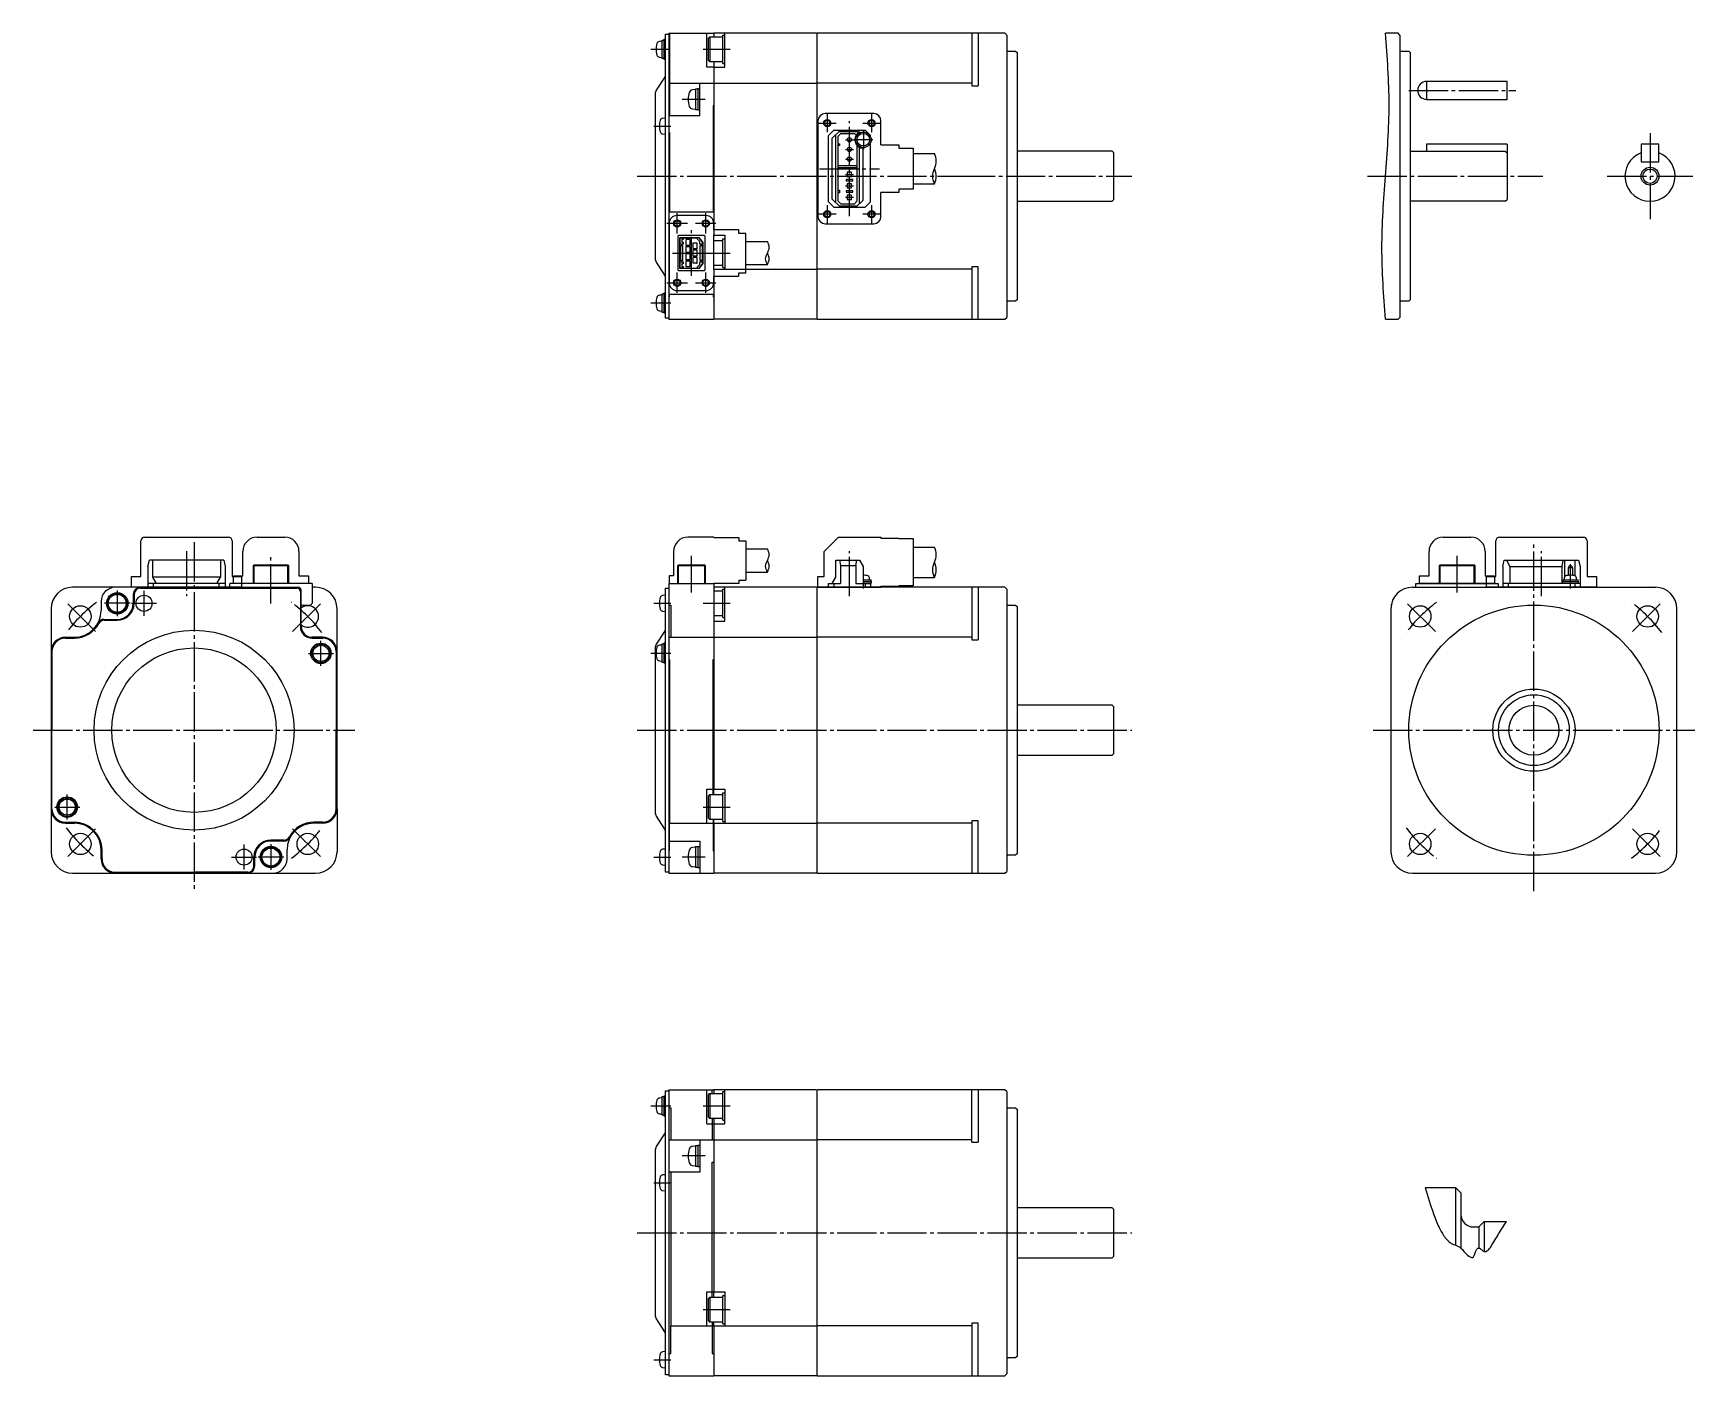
# Model space of a CAD drawing. Header units: millimetres. Extents: x -243 to 222, y -201 to 175.
import ezdxf

# ---------------------------------------------------------------- set-up
doc = ezdxf.new("R2010")
doc.units = ezdxf.units.MM
doc.linetypes.add('DASH_CENTER', pattern=[14, 11, -1, 1, -1])

msp = doc.modelspace()

# ---------------------------------------------------------------- linework, layer by layer
at = {"color": 7, "linetype": 'Continuous'}
for p, q in [((-66.9, 172.75), (-67.68, 172.68)), ((-66.9, 173.1), (-66.3, 173.1)), ((-66.9, 167.9), (-66.9, 173.1)), ((-66.3, 173.35), (-66, 173.35)), ((-66.3, 167.65), (-66.3, 173.35)), ((-66, 135), (-66, 174.75)), ((-66, 174.75), (-65, 174.75)), ((-65, 175), (-52.4, 175)), ((-65, 175), (-65, 95)), ((-64.8, 175), (-64.8, 161)), ((-54.4, 165.5), (-54.4, 175)), ((-53.55, 174), (-53.9, 173.65)), ((-53.9, 167.35), (-53.9, 173.65)), ((-53.55, 174), (-53.55, 167)), ((-53.55, 174), (-49.9, 174)), ((-23.7, 175), (-52.4, 175)), ((-52.4, 175), (-52.4, 174)), ((-49.9, 174.5), (-49.4, 174.5)), ((-49.9, 166.5), (-49.9, 174.5)), ((-49.4, 165.5), (-49.4, 175)), ((-23.7, 175), (-23.6, 174.9)), ((-23.6, 174.9), (-23.5, 175)), ((-23.6, 174.9), (-23.6, 95.1)), ((29, 175), (-23.5, 175)), ((19.7, 175), (19.7, 160.32)), ((21.5, 175), (21.5, 160.32)), ((29.5, 174.5), (29, 175)), ((29.5, 174.5), (29.5, 95.5)), ((138.98, 175), (135.48, 175)), ((139.48, 174.5), (138.98, 175)), ((139.48, 174.5), (139.48, 95.5)), ((-67.68, 168.32), (-66.9, 168.25)), ((-66.3, 167.9), (-66.9, 167.9)), ((-66, 167.65), (-66.3, 167.65)), ((-53.9, 167.35), (-53.55, 167)), ((29.8, 170), (32, 170)), ((32, 170), (32.5, 169.5)), ((32.5, 135), (32.5, 169.5)), ((139.78, 170), (141.98, 170)), ((141.98, 170), (142.48, 169.5)), ((142.48, 135), (142.48, 169.5)), ((-52.4, 165.5), (-54.4, 165.5)), ((-49.9, 167), (-53.55, 167)), ((-52.4, 167), (-52.4, 118.5)), ((-52.4, 165.5), (-49.4, 165.5)), ((-49.9, 166.5), (-49.4, 166.5)), ((-68.53, 159.09), (-66.17, 162.65)), ((-64.8, 161), (-52.4, 161)), ((-64.8, 161), (-64.8, 152)), ((-57.6, 159.25), (-58.45, 159.18)), ((-57.6, 159.45), (-56.9, 159.45)), ((-57.6, 159.45), (-57.6, 153.55)), ((-56.9, 159.5), (-56.9, 153.5)), ((-56.9, 159.5), (-56.4, 159.5)), ((-56.4, 152), (-56.4, 161)), ((-52.4, 161), (-23.6, 161)), ((19.7, 161), (-23.6, 161)), ((19.7, 160.32), (21.5, 160.32)), ((169.48, 161.5), (146.98, 161.5)), ((146.98, 161.5), (146.98, 156.5)), ((169.48, 156.5), (169.48, 161.5)), ((-68.9, 157.88), (-68.9, 135)), ((-58.45, 153.82), (-57.6, 153.75)), ((-56.9, 153.55), (-57.6, 153.55)), ((-56.4, 153.5), (-56.9, 153.5)), ((-52.6, 154.75), (-52.6, 135)), ((-52.6, 154.75), (-52.4, 154.75)), ((146.98, 156.5), (169.48, 156.5)), ((-66, 151.25), (-66.78, 151.18)), ((-65, 152), (-56.4, 152)), ((-66.78, 146.82), (-66, 146.75)), ((-65, 147.25), (-64.8, 147.25)), ((-64.8, 147.25), (-64.8, 125)), ((-18.9, 147.9), (-20.4, 146.4)), ((-20.4, 127.8), (-20.4, 146.4)), ((-19.3, 145.6), (-17, 147.9)), ((-19.3, 128.6), (-19.3, 145.6)), ((-18.9, 147.9), (-10.1, 147.9)), ((-18.3, 127.6), (-18.3, 146.6)), ((-16.95, 146.9), (-17.75, 146.1)), ((-17.75, 146.1), (-17.75, 128.1)), ((-17.4, 147.5), (-12.3, 147.5)), ((-16.95, 146.9), (-13.1, 146.9)), ((-13.1, 146.9), (-12.65, 146.45)), ((-11.97, 147.17), (-12.7, 147.9)), ((-11.8, 147.28), (-11.8, 147.9)), ((-8.6, 146.4), (-10.1, 147.9)), ((-8.6, 146.12), (-8.6, 146.4)), ((-8.6, 127.8), (-8.6, 144.28)), ((-17.75, 144.1), (-17.25, 144.1)), ((-17.25, 143.6), (-17.75, 143.6)), ((-17.25, 144.1), (-17.25, 143.6)), ((-12.3, 128.1), (-12.3, 143.51)), ((-11.7, 127.3), (-11.7, 143.07)), ((-10.7, 128.3), (-10.7, 142.8)), ((59, 142), (32.5, 142)), ((59.5, 141.5), (59, 142)), ((59.5, 128.5), (59.5, 141.5)), ((142.48, 142), (168.98, 142)), ((169.48, 144), (146.98, 144)), ((146.98, 144), (146.98, 142)), ((168.98, 142), (169.48, 141.5)), ((169.48, 144), (169.48, 128.5)), ((211.98, 144), (206.98, 144)), ((206.98, 144), (206.98, 139)), ((211.98, 139), (211.98, 144)), ((-68.9, 135), (-68.9, 112.12)), ((-66, 95.25), (-66, 135)), ((-52.6, 135), (-52.6, 125)), ((-17.75, 138), (-12.3, 138)), ((-12.3, 137.3), (-17.75, 137.3)), ((-13.9, 136.1), (-15.1, 136.1)), ((-15.1, 136.1), (-15.1, 134.9)), ((-15.1, 134.9), (-13.9, 134.9)), ((-13.9, 134.9), (-13.9, 136.1)), ((32.5, 100.5), (32.5, 135)), ((142.48, 100.5), (142.48, 135)), ((206.98, 139), (211.98, 139)), ((-17.75, 131.05), (-17.25, 131.05)), ((-17.25, 130.35), (-17.75, 130.35)), ((-17.25, 131.05), (-17.25, 130.35)), ((-13.6, 134.1), (-15.4, 134.1)), ((-15.4, 134.1), (-15.4, 133.7)), ((-15.4, 133.7), (-13.6, 133.7)), ((-15.4, 130.9), (-15.4, 130.5)), ((-13.6, 130.9), (-15.4, 130.9)), ((-15.4, 130.5), (-13.6, 130.5)), ((-15.1, 132.9), (-15.1, 131.7)), ((-13.9, 132.9), (-15.1, 132.9)), ((-15.1, 131.7), (-13.9, 131.7)), ((-13.9, 131.7), (-13.9, 132.9)), ((-13.6, 133.7), (-13.6, 134.1)), ((-13.6, 130.5), (-13.6, 130.9)), ((-18.9, 126.3), (-20.4, 127.8)), ((-17, 126.3), (-19.3, 128.6)), ((-18.9, 126.3), (-10.1, 126.3)), ((-17.75, 128.1), (-16.95, 127.3)), ((-17.4, 126.7), (-12.3, 126.7)), ((-16.95, 127.3), (-13.1, 127.3)), ((-13.9, 129.7), (-15.1, 129.7)), ((-15.1, 129.7), (-15.1, 128.5)), ((-15.1, 128.5), (-13.9, 128.5)), ((-13.9, 128.5), (-13.9, 129.7)), ((-13.1, 127.3), (-12.3, 128.1)), ((-12.7, 126.3), (-10.7, 128.3)), ((-8.6, 127.8), (-10.1, 126.3)), ((32.5, 128), (59, 128)), ((59, 128), (59.5, 128.5)), ((168.98, 128), (142.48, 128)), ((168.98, 128), (169.48, 128.5)), ((-65, 125), (-52.4, 125)), ((-62.53, 118.23), (-62.33, 118.43)), ((-62.53, 118.23), (-62.53, 108.78)), ((-55.08, 118.43), (-62.33, 118.43)), ((-61.95, 109.18), (-61.95, 117.83)), ((-61.95, 117.83), (-56.5, 117.83)), ((-61.85, 116), (-61.85, 117.75)), ((-61.85, 117.75), (-61, 117.75)), ((-61, 117.25), (-61.35, 117.25)), ((-61.35, 117.25), (-61.35, 116.5)), ((-61.35, 116.5), (-61, 116.5)), ((-61, 117.75), (-61, 117.25)), ((-61, 117.75), (-57, 117.75)), ((-61, 116.5), (-61, 116)), ((-60.28, 117.3), (-60.28, 115.7)), ((-60.1, 117.3), (-60.28, 117.3)), ((-60.1, 117.27), (-60.1, 117.3)), ((-59.1, 117.27), (-60.1, 117.27)), ((-59.1, 115.73), (-59.1, 117.27)), ((-57.3, 116.27), (-58.3, 116.27)), ((-58.3, 116.27), (-58.3, 114.73)), ((-57.3, 116.3), (-57.3, 116.27)), ((-57.12, 116.3), (-57.3, 116.3)), ((-57.12, 114.7), (-57.12, 116.3)), ((-57, 117.38), (-57, 117.75)), ((-56.57, 117.75), (-57, 117.75)), ((-56.4, 116.75), (-57, 117.38)), ((-55.55, 116.42), (-56.57, 117.75)), ((-55.45, 116.45), (-56.5, 117.83)), ((-56.4, 116), (-56.4, 116.75)), ((-55.55, 116), (-55.55, 116.42)), ((-55.45, 110.55), (-55.45, 116.45)), ((-55.08, 118.43), (-54.88, 118.23)), ((-54.88, 108.78), (-54.88, 118.23)), ((-52.4, 118.5), (-49.4, 118.5)), ((-52.4, 113.5), (-52.4, 118.5)), ((-52.4, 117), (-49.9, 117)), ((-49.9, 109.5), (-49.9, 117.5)), ((-49.9, 117.5), (-49.4, 117.5)), ((-49.4, 118.5), (-49.4, 109)), ((-61.75, 114.35), (-61.95, 114.35)), ((-61.95, 112.65), (-61.75, 112.65)), ((-61, 116), (-61.85, 116)), ((-61.75, 115.6), (-61.75, 111.4)), ((-61.75, 115.6), (-61.18, 115.6)), ((-61.4, 116), (-61.4, 115.6)), ((-61.18, 115.6), (-61.18, 111.4)), ((-60.28, 115.7), (-60.1, 115.7)), ((-60.1, 115.3), (-60.28, 115.3)), ((-60.28, 115.3), (-60.28, 113.7)), ((-60.28, 113.7), (-60.1, 113.7)), ((-60.1, 113.3), (-60.28, 113.3)), ((-60.28, 113.3), (-60.28, 111.7)), ((-60.28, 111.7), (-60.1, 111.7)), ((-60.1, 115.73), (-59.1, 115.73)), ((-60.1, 115.7), (-60.1, 115.73)), ((-60.1, 115.27), (-60.1, 115.3)), ((-59.1, 115.27), (-60.1, 115.27)), ((-60.1, 113.7), (-60.1, 113.73)), ((-60.1, 113.73), (-59.1, 113.73)), ((-60.1, 113.27), (-60.1, 113.3)), ((-59.1, 113.27), (-60.1, 113.27)), ((-60.1, 111.7), (-60.1, 111.73)), ((-60.1, 111.73), (-59.1, 111.73)), ((-59.1, 113.73), (-59.1, 115.27)), ((-59.1, 111.73), (-59.1, 113.27)), ((-58.3, 114.73), (-57.3, 114.73)), ((-58.3, 114.27), (-58.3, 112.73)), ((-57.3, 114.27), (-58.3, 114.27)), ((-58.3, 112.73), (-57.3, 112.73)), ((-58.3, 112.27), (-58.3, 110.73)), ((-57.3, 112.27), (-58.3, 112.27)), ((-57.3, 114.73), (-57.3, 114.7)), ((-57.3, 114.7), (-57.12, 114.7)), ((-57.12, 114.3), (-57.3, 114.3)), ((-57.3, 114.3), (-57.3, 114.27)), ((-57.3, 112.73), (-57.3, 112.7)), ((-57.3, 112.7), (-57.12, 112.7)), ((-57.12, 112.3), (-57.3, 112.3)), ((-57.3, 112.3), (-57.3, 112.27)), ((-57.12, 112.7), (-57.12, 114.3)), ((-57.12, 110.7), (-57.12, 112.3)), ((-55.55, 116), (-56.4, 116)), ((-56.23, 111.4), (-56.23, 115.6)), ((-56.23, 115.6), (-55.65, 115.6)), ((-56, 115.6), (-56, 116)), ((-55.65, 111.4), (-55.65, 115.6)), ((-55.65, 114.35), (-55.45, 114.35)), ((-55.45, 112.65), (-55.65, 112.65)), ((-52.4, 109), (-52.4, 113.5)), ((-66.17, 107.29), (-68.53, 110.91)), ((-62.53, 108.78), (-62.33, 108.58)), ((-62.33, 108.58), (-55.08, 108.58)), ((-56.5, 109.18), (-61.95, 109.18)), ((-61.85, 109.25), (-61.85, 111)), ((-61.85, 111), (-61, 111)), ((-61, 109.25), (-61.85, 109.25)), ((-61.18, 111.4), (-61.75, 111.4)), ((-61.4, 111.4), (-61.4, 111)), ((-61, 110.5), (-61.35, 110.5)), ((-61.35, 110.5), (-61.35, 109.75)), ((-61.35, 109.75), (-61, 109.75)), ((-61, 111), (-61, 110.5)), ((-61, 109.75), (-61, 109.25)), ((-61, 109.25), (-57, 109.25)), ((-60.28, 111.3), (-60.28, 109.7)), ((-60.1, 111.3), (-60.28, 111.3)), ((-60.28, 109.7), (-60.1, 109.7)), ((-60.1, 111.27), (-60.1, 111.3)), ((-59.1, 111.27), (-60.1, 111.27)), ((-60.1, 109.73), (-59.1, 109.73)), ((-60.1, 109.7), (-60.1, 109.73)), ((-59.1, 109.73), (-59.1, 111.27)), ((-58.3, 110.73), (-57.3, 110.73)), ((-57.3, 110.73), (-57.3, 110.7)), ((-57.3, 110.7), (-57.12, 110.7)), ((-57, 109.62), (-56.4, 110.25)), ((-57, 109.25), (-57, 109.62)), ((-57, 109.25), (-56.57, 109.25)), ((-56.57, 109.25), (-55.55, 110.58)), ((-56.5, 109.18), (-55.45, 110.55)), ((-56.4, 110.25), (-56.4, 111)), ((-56.4, 111), (-55.55, 111)), ((-55.65, 111.4), (-56.23, 111.4)), ((-56, 111), (-56, 111.4)), ((-55.55, 110.58), (-55.55, 111)), ((-54.88, 108.78), (-55.08, 108.58)), ((-49.9, 110), (-52.4, 110)), ((-52.4, 109), (-23.6, 109)), ((-52.4, 109), (-52.4, 95)), ((-49.9, 109.5), (-49.4, 109.5)), ((19.7, 109), (-23.6, 109)), ((21.5, 109.68), (19.7, 109.68)), ((19.7, 109.68), (19.7, 95)), ((21.5, 95), (21.5, 109.68)), ((-66.3, 102.35), (-66, 102.35)), ((-66.3, 96.65), (-66.3, 102.35)), ((-66.9, 101.75), (-67.68, 101.68)), ((-66.9, 102.1), (-66.3, 102.1)), ((-66.9, 96.9), (-66.9, 102.1)), ((-65, 102), (-52.4, 102)), ((-65, 101.25), (-64.8, 101.25)), ((-64.8, 101.25), (-64.8, 102)), ((-52.6, 102), (-52.6, 101.25)), ((-52.6, 101.25), (-52.4, 101.25)), ((32, 100), (29.8, 100)), ((32.5, 100.5), (32, 100)), ((141.98, 100), (139.78, 100)), ((142.48, 100.5), (141.98, 100)), ((-67.68, 97.32), (-66.9, 97.25)), ((-66.3, 96.9), (-66.9, 96.9)), ((-66, 96.65), (-66.3, 96.65)), ((-65, 95.25), (-66, 95.25)), ((-65, 95), (-52.4, 95)), ((-23.7, 95), (-52.4, 95)), ((-23.6, 95.1), (-23.7, 95)), ((-23.5, 95), (-23.6, 95.1)), ((-23.5, 95), (29, 95)), ((29, 95), (29.5, 95.5)), ((135.48, 95), (138.98, 95)), ((138.98, 95), (139.48, 95.5)), ((-210.76, 25.8), (-210.36, 27.6)), ((-210.76, 25.8), (-210.76, 20)), ((-189.56, 27.6), (-210.36, 27.6)), ((-209.46, 27.6), (-209.46, 22.8)), ((-190.46, 27.6), (-190.46, 22.8)), ((-189.56, 27.6), (-189.16, 25.8)), ((-189.16, 25.8), (-189.16, 20)), ((-181.08, 26.3), (-181.28, 26.1)), ((-181.28, 26.1), (-171.43, 26.1)), ((-181.28, 21), (-181.28, 26.1)), ((-181.08, 26.3), (-171.63, 26.3)), ((-181.08, 21), (-181.08, 26.3)), ((-171.43, 26.1), (-171.63, 26.3)), ((-171.63, 21), (-171.63, 26.3)), ((-171.43, 26.1), (-171.43, 21)), ((-62.53, 26.1), (-62.33, 26.3)), ((-62.53, 21), (-62.53, 26.1)), ((-62.53, 26.1), (-54.88, 26.1)), ((-62.33, 26.3), (-55.08, 26.3)), ((-62.33, 21), (-62.33, 26.3)), ((-55.08, 26.3), (-54.88, 26.1)), ((-55.08, 26.3), (-55.08, 21)), ((-54.88, 26.1), (-54.88, 21)), ((-18.3, 22.8), (-18.3, 27.6)), ((-18.3, 27.6), (-11.7, 27.6)), ((-17.3, 27.6), (-17, 26.1)), ((-17, 26.1), (-17, 21)), ((-17, 26.1), (-12.7, 26.1)), ((-12.7, 26.1), (-12.4, 27.6)), ((-12.7, 26.1), (-12.7, 21)), ((-11.7, 27.6), (-10.7, 25.8)), ((-10.7, 25.8), (-10.7, 21)), ((150.78, 26.3), (150.58, 26.1)), ((150.58, 26.1), (160.43, 26.1)), ((150.58, 21), (150.58, 26.1)), ((150.78, 21), (150.78, 26.3)), ((150.78, 26.3), (160.23, 26.3)), ((160.23, 26.3), (160.23, 21)), ((160.43, 26.1), (160.23, 26.3)), ((160.43, 26.1), (160.43, 21)), ((168.3, 25.8), (168.7, 27.6)), ((168.3, 25.8), (168.3, 20)), ((168.7, 27.6), (189.5, 27.6)), ((169.3, 27.6), (170.3, 25.8)), ((170.3, 25.8), (184.8, 25.8)), ((170.3, 25.8), (170.3, 21)), ((185.07, 27.6), (184.8, 25.8)), ((184.8, 25.8), (184.8, 21)), ((185.51, 27.6), (185.51, 22.68)), ((187.8, 25.4), (186.6, 25.4)), ((186.6, 25.4), (186.6, 23.31)), ((187.8, 25.4), (187.8, 23.31)), ((188.45, 27.6), (188.45, 23.17)), ((189.5, 27.6), (189.9, 25.8)), ((189.9, 25.8), (189.9, 20)), ((-219.86, 20), (-231.86, 20)), ((-187.86, 20), (-219.86, 20)), ((-212.86, 19.75), (-197.86, 19.75)), ((-189.16, 21), (-210.76, 21)), ((-209.46, 22.8), (-208.46, 21)), ((-190.46, 22.8), (-209.46, 22.8)), ((-209.26, 21), (-209.26, 20)), ((-197.86, 19.75), (-169.11, 19.75)), ((-191.46, 21), (-190.46, 22.8)), ((-190.86, 20), (-190.86, 21)), ((-187.86, 20), (-187.86, 21)), ((-164.86, 21), (-187.86, 21)), ((-187.86, 20), (-168.86, 20)), ((-168.11, 18.75), (-168.11, 9)), ((-167.86, 14.5), (-167.86, 19)), ((-164.86, 21), (-164.86, 15.5)), ((-163.86, 20), (-164.86, 20)), ((-66, 19.75), (-65, 19.75)), ((-66, -20), (-66, 19.75)), ((-65, 21), (-52.4, 21)), ((-65, 21), (-65, -60)), ((-52.4, 21), (-52.4, -36.5)), ((-23.7, 20), (-52.4, 20)), ((-52.4, 19), (-49.9, 19)), ((-49.9, 11.5), (-49.9, 19.5)), ((-49.9, 19.5), (-49.4, 19.5)), ((-49.4, 10.5), (-49.4, 20)), ((-23.7, 20), (-23.6, 19.9)), ((-23.6, 19.9), (-23.5, 20)), ((-23.6, 19.9), (-23.6, -59.9)), ((29, 20), (-23.5, 20)), ((-20.4, 20), (-20.4, 21)), ((-20.4, 21), (-17, 21)), ((-19.3, 21), (-18.3, 22.8)), ((-18.9, 21), (-18.9, 20)), ((-12.7, 21), (-8.6, 21)), ((-10.7, 22.05), (-8.45, 22.05)), ((-10.7, 21.6), (-8.4, 21.6)), ((-10.7, 21.1), (-8.4, 21.1)), ((-10.1, 21), (-10.1, 20)), ((-9.05, 21.1), (-9.05, 21)), ((-8.85, 22.05), (-8.9, 22.64)), ((-8.6, 21), (-8.6, 20)), ((-8.45, 21.6), (-8.45, 22.05)), ((-8.4, 21.6), (-8.4, 21.1)), ((19.7, 20), (19.7, 5.32)), ((21.5, 20), (21.5, 5.32)), ((29.5, 19.5), (29, 20)), ((29.5, 19.5), (29.5, -59.5)), ((143, 20), (211, 20)), ((144, 21), (167, 21)), ((144, 20), (144, 21)), ((167, 21), (167, 20)), ((189.9, 21), (168.3, 21)), ((169.8, 21), (169.8, 20)), ((185, 21.6), (187.2, 21.6)), ((185, 21.1), (185, 21.6)), ((185, 21.1), (187.2, 21.1)), ((185.05, 22.05), (187.2, 22.05)), ((185.05, 22.05), (185.05, 21.6)), ((185.5, 22.64), (185.45, 22.05)), ((185.65, 21), (185.65, 21.1)), ((187.2, 22.05), (189.35, 22.05)), ((187.2, 21.6), (189.4, 21.6)), ((187.2, 21.1), (189.4, 21.1)), ((188.4, 21), (188.4, 20)), ((188.75, 21.1), (188.75, 21)), ((188.95, 22.05), (188.9, 22.64)), ((189.35, 21.6), (189.35, 22.05)), ((189.4, 21.6), (189.4, 21.1)), ((-237.86, 14), (-237.86, 2)), ((-223.86, 16), (-223.86, 13.5)), ((-214.86, 18), (-214.86, 14.25)), ((-214.61, 18), (-214.61, 15.5)), ((-167.86, 9), (-167.86, 14.5)), ((-167.36, 15), (-165.36, 15)), ((-157.86, 2), (-157.86, 14)), ((-66, 17.75), (-66.78, 17.68)), ((-65, 15), (-64.5, 15)), ((-64.5, 15), (-64.5, 6)), ((29.8, 15), (32, 15)), ((32, 15), (32.5, 14.5)), ((32.5, -20), (32.5, 14.5)), ((137.08, 15), (137, 15)), ((137, 14), (137, -54)), ((217, -54), (217, 14)), ((-222.99, 11), (-219.36, 11)), ((-222.99, 10.75), (-219.36, 10.75)), ((-66.78, 13.32), (-66, 13.25)), ((-49.9, 12), (-52.4, 12)), ((-52.4, 10.5), (-49.4, 10.5)), ((-49.9, 11.5), (-49.4, 11.5)), ((-233.86, 6), (-231.36, 6)), ((-233.86, 5.75), (-231.36, 5.75)), ((-161.86, 6), (-164.86, 6)), ((-164.86, 5.75), (-161.86, 5.75)), ((-68.53, 4.09), (-66.17, 7.65)), ((-65, 6), (-52.4, 6)), ((-52.4, 6), (-23.6, 6)), ((19.7, 6), (-23.6, 6)), ((19.7, 5.32), (21.5, 5.32)), ((-237.86, 2), (-237.86, -42)), ((-237.86, 1.32), (-237.86, -54)), ((-237.61, 2), (-237.61, -20)), ((-158.11, 2), (-158.11, -20)), ((-157.86, -42), (-157.86, 2)), ((-68.9, 2.88), (-68.9, -20)), ((-66.9, 3.83), (-67.68, 3.77)), ((-66.9, -1.02), (-66.9, 4.18)), ((-66.9, 4.18), (-66.3, 4.18)), ((-66.3, -1.27), (-66.3, 4.43)), ((-66.3, 4.43), (-66, 4.43)), ((-67.68, -0.6), (-66.9, -0.67)), ((-66.3, -1.02), (-66.9, -1.02)), ((-66, -1.27), (-66.3, -1.27)), ((-65, -0.25), (-64.8, -0.25)), ((-64.8, -0.25), (-64.8, -46)), ((-52.6, -38), (-52.6, -0.25)), ((-52.6, -0.25), (-52.4, -0.25)), ((59, -13), (32.5, -13)), ((59.5, -13.5), (59, -13)), ((59.5, -26.5), (59.5, -13.5)), ((-237.61, -42), (-237.61, -20)), ((-158.11, -42), (-158.11, -20)), ((-68.9, -20), (-68.9, -42.88)), ((-66, -59.75), (-66, -20)), ((32.5, -54.5), (32.5, -20)), ((32.5, -27), (59, -27)), ((59, -27), (59.5, -26.5)), ((-54.4, -36.5), (-52.4, -36.5)), ((-54.4, -46), (-54.4, -36.5)), ((-52.4, -38), (-52.4, -36.5)), ((-52.4, -36.5), (-49.4, -36.5)), ((-49.4, -36.5), (-49.4, -46)), ((-53.55, -38), (-53.9, -38.35)), ((-53.9, -44.65), (-53.9, -38.35)), ((-53.55, -38), (-53.55, -45)), ((-53.55, -38), (-49.9, -38)), ((-49.9, -37.5), (-49.4, -37.5)), ((-49.9, -45.5), (-49.9, -37.5)), ((-233.86, -45.75), (-231.36, -45.75)), ((-233.86, -46), (-231.36, -46)), ((-161.86, -45.75), (-164.36, -45.75)), ((-161.86, -46), (-164.36, -46)), ((-157.86, -42), (-157.86, -54)), ((-66.17, -47.71), (-68.53, -44.09)), ((-64.8, -46), (-52.4, -46)), ((-64.8, -53.75), (-64.8, -46)), ((-53.9, -44.65), (-53.55, -45)), ((-49.9, -45), (-53.55, -45)), ((-52.6, -45), (-52.6, -53.75)), ((-52.4, -46), (-52.4, -45)), ((-52.4, -46), (-52.4, -60)), ((-52.4, -46), (-23.6, -46)), ((-49.9, -45.5), (-49.4, -45.5)), ((19.7, -46), (-23.6, -46)), ((19.7, -45.32), (19.7, -60)), ((21.5, -45.32), (19.7, -45.32)), ((21.5, -60), (21.5, -45.32)), ((-172.73, -50.75), (-176.36, -50.75)), ((-172.73, -51), (-176.36, -51)), ((-64.8, -51), (-56.4, -51)), ((-56.4, -51), (-56.4, -60)), ((-223.86, -56), (-223.86, -53.5)), ((-223.61, -56), (-223.61, -53.5)), ((-181.11, -58), (-181.11, -55.5)), ((-180.86, -58), (-180.86, -54.25)), ((-171.86, -56), (-171.86, -53.5)), ((-66, -53.25), (-66.78, -53.32)), ((-65, -53.75), (-64.8, -53.75)), ((-57.6, -52.75), (-58.45, -52.82)), ((-57.6, -52.55), (-57.6, -58.45)), ((-57.6, -52.55), (-56.9, -52.55)), ((-56.9, -52.5), (-56.4, -52.5)), ((-56.9, -52.5), (-56.9, -58.5)), ((-52.6, -53.75), (-52.4, -53.75)), ((32, -55), (29.8, -55)), ((32.5, -54.5), (32, -55)), ((-231.86, -60), (-163.86, -60)), ((-219.86, -59.75), (-197.86, -59.75)), ((-219.86, -60), (-175.86, -60)), ((-182.86, -59.75), (-197.86, -59.75)), ((-66.78, -57.68), (-66, -57.75)), ((-65, -59.75), (-66, -59.75)), ((-65, -60), (-52.4, -60)), ((-58.45, -58.18), (-57.6, -58.25)), ((-56.9, -58.45), (-57.6, -58.45)), ((-56.4, -58.5), (-56.9, -58.5)), ((-23.7, -60), (-52.4, -60)), ((-23.6, -59.9), (-23.7, -60)), ((-23.5, -60), (-23.6, -59.9)), ((-23.5, -60), (29, -60)), ((29, -60), (29.5, -59.5)), ((143, -60), (211, -60)), ((-65, -120.62), (-52.4, -120.62)), ((-65, -120.62), (-65, -200.62)), ((-54.4, -130.12), (-54.4, -120.62)), ((-52.9, -121.62), (-52.9, -120.62)), ((-23.7, -120.62), (-52.4, -120.62)), ((-52.4, -120.62), (-52.4, -121.62)), ((-49.4, -130.12), (-49.4, -120.62)), ((-23.6, -120.72), (-23.6, -200.52)), ((29, -120.62), (-23.5, -120.62)), ((19.7, -135.3), (19.7, -120.62)), ((21.5, -120.62), (21.5, -135.3)), ((29.5, -121.12), (29, -120.62)), ((-66.9, -122.87), (-67.68, -122.94)), ((-66.9, -127.72), (-66.9, -122.52)), ((-66.9, -122.52), (-66.3, -122.52)), ((-66.3, -127.97), (-66.3, -122.27)), ((-66.3, -122.27), (-66, -122.27)), ((-66, -120.87), (-65, -120.87)), ((-66, -160.62), (-66, -120.87)), ((-53.55, -121.62), (-53.9, -121.97)), ((-53.9, -128.27), (-53.9, -121.97)), ((-53.55, -121.62), (-53.55, -128.62)), ((-53.55, -121.62), (-49.9, -121.62)), ((-49.9, -129.12), (-49.9, -121.12)), ((-49.9, -121.12), (-49.4, -121.12)), ((29.5, -121.12), (29.5, -200.12)), ((-67.68, -127.3), (-66.9, -127.37)), ((-66.3, -127.72), (-66.9, -127.72)), ((-66, -127.97), (-66.3, -127.97)), ((-65, -125.62), (-64.5, -125.62)), ((-64.5, -125.62), (-64.5, -134.62)), ((-54.4, -130.12), (-49.4, -130.12)), ((-53.9, -128.27), (-53.55, -128.62)), ((-49.9, -128.62), (-53.55, -128.62)), ((-52.9, -128.62), (-52.9, -134.62)), ((-52.4, -128.62), (-52.4, -177.12)), ((-49.9, -129.12), (-49.4, -129.12)), ((29.8, -125.62), (32, -125.62)), ((32, -125.62), (32.5, -126.12)), ((32.5, -160.62), (32.5, -126.12)), ((-68.53, -136.52), (-66.17, -132.97)), ((-65, -134.62), (-52.4, -134.62)), ((-56.4, -134.62), (-56.4, -143.62)), ((-52.4, -134.62), (-23.6, -134.62)), ((19.7, -134.62), (-23.6, -134.62)), ((-68.9, -137.74), (-68.9, -160.62)), ((-57.6, -136.37), (-58.45, -136.44)), ((-57.6, -136.17), (-56.9, -136.17)), ((-57.6, -136.17), (-57.6, -142.07)), ((-56.9, -136.12), (-56.9, -142.12)), ((-56.9, -136.12), (-56.4, -136.12)), ((19.7, -135.3), (21.5, -135.3)), ((-56.4, -143.62), (-65, -143.62)), ((-64.5, -143.62), (-64.5, -186.62)), ((-58.45, -141.8), (-57.6, -141.87)), ((-56.9, -142.07), (-57.6, -142.07)), ((-56.4, -142.12), (-56.9, -142.12)), ((-52.9, -178.62), (-52.9, -140.87)), ((-52.9, -140.87), (-52.4, -140.87)), ((-66, -144.37), (-66.78, -144.44)), ((146.57, -147.98), (155.07, -147.98)), ((155.07, -147.98), (155.07, -164.08)), ((155.07, -147.98), (156.57, -149.48)), ((-66.78, -148.8), (-66, -148.87)), ((156.57, -149.48), (156.57, -164.88)), ((59, -153.62), (32.5, -153.62)), ((59.5, -154.12), (59, -153.62)), ((59.5, -167.12), (59.5, -154.12)), ((161.57, -158.98), (163.07, -157.48)), ((163.07, -157.48), (169.32, -157.48)), ((163.07, -157.48), (163.07, -165.86)), ((-68.9, -160.62), (-68.9, -183.5)), ((-66, -200.37), (-66, -160.62)), ((32.5, -195.12), (32.5, -160.62)), ((160.07, -158.98), (161.57, -158.98)), ((161.57, -158.98), (161.57, -164.88)), ((59, -167.62), (59.5, -167.12)), ((32.5, -167.62), (59, -167.62)), ((-54.4, -177.12), (-52.4, -177.12)), ((-54.4, -186.62), (-54.4, -177.12)), ((-53.55, -178.62), (-53.9, -178.97)), ((-53.9, -185.27), (-53.9, -178.97)), ((-53.55, -178.62), (-53.55, -185.62)), ((-53.55, -178.62), (-49.9, -178.62)), ((-52.4, -178.62), (-52.4, -177.12)), ((-52.4, -177.12), (-49.4, -177.12)), ((-49.9, -178.12), (-49.4, -178.12)), ((-49.9, -186.12), (-49.9, -178.12)), ((-49.4, -177.12), (-49.4, -186.62)), ((-66.17, -188.33), (-68.53, -184.71)), ((-53.9, -185.27), (-53.55, -185.62)), ((-49.9, -185.62), (-53.55, -185.62)), ((-52.9, -185.62), (-52.9, -194.37)), ((-52.4, -186.62), (-52.4, -185.62)), ((19.7, -185.94), (19.7, -200.62)), ((21.5, -185.94), (19.7, -185.94)), ((21.5, -200.62), (21.5, -185.94)), ((-64.5, -186.62), (-52.4, -186.62)), ((-64.5, -194.37), (-64.5, -186.62)), ((-52.4, -186.62), (-52.4, -200.62)), ((-52.4, -186.62), (-23.6, -186.62)), ((-49.9, -186.12), (-49.4, -186.12)), ((19.7, -186.62), (-23.6, -186.62)), ((-66, -193.87), (-66.78, -193.94)), ((-65, -194.37), (-64.5, -194.37)), ((-52.9, -194.37), (-52.4, -194.37)), ((32.5, -195.12), (32, -195.62)), ((-66.78, -198.3), (-66, -198.37)), ((32, -195.62), (29.8, -195.62)), ((-65, -200.37), (-66, -200.37)), ((-65, -200.62), (-52.4, -200.62)), ((-23.7, -200.62), (-52.4, -200.62)), ((-23.6, -200.52), (-23.7, -200.62)), ((-23.5, -200.62), (-23.6, -200.52)), ((-23.5, -200.62), (29, -200.62)), ((29, -200.62), (29.5, -200.12))]:
    msp.add_line(p, q, dxfattribs=at)
at = {"color": 1, "linetype": 'DASH_CENTER'}
for p, q in [((-70.1, 170.5), (-64.8, 170.5)), ((-55.4, 170.5), (-47.9, 170.5)), ((141.98, 159), (171.98, 159)), ((-54.9, 156.5), (-61.28, 156.5)), ((-69.2, 149), (-64.5, 149)), ((-23.2, 149.85), (-18.2, 149.85)), ((-20.7, 152.35), (-20.7, 147.35)), ((-14.5, 123.8), (-14.5, 150.4)), ((-10.8, 149.85), (-5.8, 149.85)), ((-8.3, 152.35), (-8.3, 147.35)), ((-15.6, 145.2), (-13.4, 145.2)), ((-7.95, 145.2), (-13.25, 145.2)), ((-10.6, 147.85), (-10.6, 142.55)), ((209.48, 147), (209.48, 123)), ((-15.6, 142.5), (-13.4, 142.5)), ((-15.6, 139.8), (-13.4, 139.8)), ((-73.9, 135), (15.3, 135)), ((-22.9, 137.1), (-6.1, 137.1)), ((-15.6, 135.5), (-13.4, 135.5)), ((15.3, 135), (64.5, 135)), ((130.48, 135), (179.48, 135)), ((197.48, 135), (221.48, 135)), ((-15.6, 132.3), (-13.4, 132.3)), ((-20.7, 126.85), (-20.7, 121.85)), ((-15.6, 129.1), (-13.4, 129.1)), ((-8.3, 126.85), (-8.3, 121.85)), ((-59.85, 121.8), (-65.55, 121.8)), ((-62.7, 118.95), (-62.7, 124.65)), ((-51.85, 121.8), (-57.55, 121.8)), ((-54.7, 118.95), (-54.7, 124.65)), ((-18.2, 124.35), (-23.2, 124.35)), ((-5.8, 124.35), (-10.8, 124.35)), ((-58.7, 107.08), (-58.7, 119.93)), ((-64.03, 113.5), (-53.38, 113.5)), ((-55.4, 113.5), (-47.9, 113.5)), ((-62.7, 102.35), (-62.7, 108.05)), ((-54.7, 102.35), (-54.7, 108.05)), ((-65.55, 105.2), (-59.85, 105.2)), ((-57.55, 105.2), (-51.85, 105.2)), ((-64.5, 99.5), (-70.1, 99.5)), ((-197.86, 32.6), (-197.86, -65)), ((177, -65), (177, 32.6)), ((-199.96, 30.1), (-199.96, 17.5)), ((-176.36, 15.45), (-176.36, 28.8)), ((-58.7, 18.5), (-58.7, 28.8)), ((-14.5, 17.5), (-14.5, 30.1)), ((155.5, 18.5), (155.5, 28.8)), ((179.1, 17.5), (179.1, 30.1)), ((-10.6, 19.6), (-10.6, 24.85)), ((187.2, 19.6), (187.2, 26.5)), ((-219.36, 19.1), (-219.36, 11.9)), ((-211.86, 12), (-211.86, 19)), ((-225.44, 7.58), (-233.92, 16.06)), ((-215.76, 15.5), (-222.96, 15.5)), ((-215.36, 15.5), (-208.36, 15.5)), ((-170.28, 7.58), (-161.8, 16.06)), ((-69.2, 15.5), (-64.5, 15.5)), ((-55.4, 15.5), (-47.9, 15.5)), ((149.42, 7.58), (140.94, 16.06)), ((204.58, 7.58), (213.06, 16.06)), ((-162.36, -2), (-162.36, 5)), ((-165.86, 1.5), (-158.86, 1.5)), ((-70.1, 1.58), (-64.5, 1.58)), ((-242.86, -20), (-152.86, -20)), ((-73.9, -20), (64.5, -20)), ((132, -20), (222, -20)), ((-236.86, -41.5), (-229.86, -41.5)), ((-233.36, -45), (-233.36, -38)), ((-55.4, -41.5), (-47.9, -41.5)), ((-225.44, -47.58), (-233.92, -56.06)), ((-170.28, -47.58), (-161.8, -56.06)), ((149.42, -47.58), (140.94, -56.06)), ((204.58, -47.58), (213.06, -56.06)), ((-187.36, -55.5), (-180.36, -55.5)), ((-183.86, -59), (-183.86, -52)), ((-172.76, -55.5), (-179.96, -55.5)), ((-176.36, -51.9), (-176.36, -59.1)), ((-69.2, -55.5), (-64.5, -55.5)), ((-54.9, -55.5), (-61.28, -55.5)), ((-70.1, -125.12), (-64.5, -125.12)), ((-55.4, -125.12), (-47.9, -125.12)), ((-54.9, -139.12), (-61.28, -139.12)), ((-69.2, -146.62), (-64.5, -146.62)), ((-73.9, -160.62), (64.5, -160.62)), ((-55.4, -182.12), (-47.9, -182.12)), ((-69.2, -196.12), (-64.5, -196.12))]:
    msp.add_line(p, q, dxfattribs=at)
at = {"color": 4, "linetype": 'Continuous'}
for p, q in [((-23.3, 150.5), (-23.3, 123.7)), ((-7.7, 152.5), (-21.3, 152.5)), ((-5.7, 143.8), (-5.7, 150.5)), ((-5.7, 143.8), (-0.7, 143.8)), ((-0.7, 143.8), (-0.7, 142.85)), ((-0.7, 142.85), (3.3, 142.85)), ((3.3, 142.85), (3.3, 131.35)), ((3.3, 141.35), (9.3, 141.35)), ((-5.7, 123.7), (-5.7, 130.4)), ((-0.7, 130.4), (-5.7, 130.4)), ((3.3, 131.35), (-0.7, 131.35)), ((-0.7, 131.35), (-0.7, 130.4)), ((3.3, 132.85), (9.3, 132.85)), ((-64.95, 121.8), (-64.95, 105.2)), ((-54.65, 124), (-62.75, 124)), ((-52.45, 119.95), (-52.45, 121.8)), ((-21.3, 121.7), (-7.7, 121.7)), ((-45.45, 119.95), (-52.45, 119.95)), ((-45.45, 119), (-45.45, 119.95)), ((-43.45, 119), (-45.45, 119)), ((-43.45, 108), (-43.45, 119)), ((-43.45, 116.75), (-37.45, 116.75)), ((-52.45, 105.2), (-52.45, 107.05)), ((-52.45, 107.05), (-45.45, 107.05)), ((-45.45, 107.05), (-45.45, 108)), ((-45.45, 108), (-43.45, 108)), ((-43.45, 110.25), (-37.45, 110.25)), ((-62.75, 103), (-54.65, 103)), ((-212.71, 23), (-212.71, 33)), ((-211.71, 34), (-188.21, 34)), ((-187.21, 33), (-187.21, 23)), ((-180.21, 34), (-172.51, 34)), ((-52.45, 34), (-59.7, 34)), ((-52.45, 34), (-52.45, 33.95)), ((-52.45, 33.95), (-45.45, 33.95)), ((-45.45, 33.95), (-45.45, 33)), ((-45.45, 33), (-43.45, 33)), ((-43.45, 33), (-43.45, 22)), ((-21.6, 30), (-17.6, 34)), ((-17.6, 34), (-5.7, 34)), ((-5.7, 34), (-5.7, 33.7)), ((-5.7, 33.7), (-0.7, 33.7)), ((-0.7, 33.7), (-0.7, 33.64)), ((-0.7, 33.64), (3.3, 33.64)), ((3.3, 33.64), (3.3, 20.36)), ((151.65, 34), (159.35, 34)), ((166.35, 23), (166.35, 33)), ((167.35, 34), (190.85, 34)), ((191.85, 33), (191.85, 23)), ((-184.21, 23.2), (-184.21, 30)), ((-168.51, 30), (-168.51, 23.2)), ((-63.7, 30), (-63.7, 23.2)), ((-43.45, 30.75), (-37.45, 30.75)), ((-21.6, 23), (-21.6, 30)), ((3.3, 31.25), (9.3, 31.25)), ((147.65, 23.2), (147.65, 30)), ((163.35, 30), (163.35, 23.2)), ((-43.45, 24.25), (-37.45, 24.25)), ((-215.36, 23), (-212.71, 23)), ((-215.36, 20), (-215.36, 23)), ((-184.56, 20), (-215.36, 20)), ((-187.21, 23), (-184.56, 23)), ((-186.86, 21), (-186.86, 23.2)), ((-186.86, 23.2), (-184.21, 23.2)), ((-165.86, 21), (-186.86, 21)), ((-184.56, 23), (-184.56, 20)), ((-168.51, 23.2), (-165.86, 23.2)), ((-165.86, 23.2), (-165.86, 21)), ((-64.95, 23.2), (-64.95, 21)), ((-63.7, 23.2), (-64.95, 23.2)), ((-64.95, 21), (-52.45, 21)), ((-52.45, 21.05), (-52.45, 21)), ((-45.45, 21.05), (-52.45, 21.05)), ((-45.45, 22), (-45.45, 21.05)), ((-45.45, 22), (-43.45, 22)), ((-23.3, 23), (-21.6, 23)), ((-23.3, 20), (-23.3, 23)), ((-23.3, 20), (-5.7, 20)), ((-5.7, 20.3), (-0.7, 20.3)), ((-5.7, 20), (-5.7, 20.3)), ((-0.7, 20.36), (-0.7, 20.3)), ((3.3, 20.36), (-0.7, 20.36)), ((3.3, 22.75), (9.3, 22.75)), ((145, 23.2), (147.65, 23.2)), ((145, 21), (145, 23.2)), ((166, 21), (145, 21)), ((163.35, 23.2), (166, 23.2)), ((163.7, 20), (163.7, 23)), ((163.7, 23), (166.35, 23)), ((194.5, 20), (163.7, 20)), ((166, 23.2), (166, 21)), ((191.85, 23), (194.5, 23)), ((194.5, 23), (194.5, 20))]:
    msp.add_line(p, q, dxfattribs=at)
at = {"color": 2, "linetype": 'Continuous'}
for centre, radius in [((-20.7, 149.85), 1), ((-8.3, 149.85), 1), ((209.48, 135), 2.5), ((-62.7, 121.8), 1), ((-54.7, 121.8), 1), ((-20.7, 124.35), 1), ((-8.3, 124.35), 1), ((-62.7, 105.2), 1), ((-54.7, 105.2), 1)]:
    msp.add_circle(centre, radius, dxfattribs=at)
at = {"color": 7, "linetype": 'Continuous'}
for centre, radius in [((-20.7, 149.85), 0.75), ((-8.3, 149.85), 0.75), ((-14.5, 145.2), 0.6), ((-10.6, 145.2), 2.2), ((-10.6, 145.2), 2.15), ((-10.6, 145.2), 1.75), ((-14.5, 142.5), 0.6), ((-14.5, 139.8), 0.6), ((209.48, 135), 2), ((-62.7, 121.8), 0.8), ((-54.7, 121.8), 0.8), ((-20.7, 124.35), 0.75), ((-8.3, 124.35), 0.75), ((-62.7, 105.2), 0.8), ((-54.7, 105.2), 0.8), ((-229.68, 11.82), 3), ((-219.36, 15.5), 3), ((-219.36, 15.5), 2.75), ((-219.36, 15.5), 2.5), ((-211.86, 15.5), 2.25), ((177, -20), 35), ((145.18, 11.82), 3), ((208.82, 11.82), 3), ((-197.86, -20), 27.96), ((-197.86, -20), 23), ((-162.36, 1.5), 2.85), ((-162.36, 1.5), 2.6), ((-162.36, 1.5), 2.25), ((177, -20), 11.5), ((177, -20), 9.9), ((-233.36, -41.5), 2.85), ((-233.36, -41.5), 2.6), ((-233.36, -41.5), 2.25), ((-229.68, -51.82), 3), ((-166.04, -51.82), 3), ((145.18, -51.82), 3), ((208.82, -51.82), 3), ((-183.86, -55.5), 2.25), ((-176.36, -55.5), 3), ((-176.36, -55.5), 2.75), ((-176.36, -55.5), 2.5)]:
    msp.add_circle(centre, radius, dxfattribs=at)
msp.add_circle((177, -20), 7)
for centre, radius, start, end in [((-62.6, 170.5), 6, 164.5573, 180), ((-67.61, 171.89), 0.8, 95, 164.5573), ((-62.6, 170.5), 6, 180, 195.4427), ((-67.61, 169.12), 0.8, 195.4427, 265), ((29.8, 170.3), 0.3, 180, 270), ((139.78, 170.3), 0.3, 180, 270), ((-67, 163.2), 1, 326.3649, 0), ((-66.7, 157.88), 2.2, 146.3649, 180), ((-52.6, 156.5), 7, 163.743, 180), ((-58.36, 158.18), 1, 95, 163.743), ((146.98, 159), 2.5, 90, 180), ((146.98, 159), 2.5, 180, 270), ((-52.6, 156.5), 7, 180, 196.257), ((-58.36, 154.82), 1, 196.257, 265), ((-61.7, 149), 6, 164.5573, 180), ((-61.7, 149), 6, 180, 195.4427), ((-66.71, 150.39), 0.8, 95, 164.5573), ((-66.71, 147.62), 0.8, 195.4427, 265), ((-10.6, 145.2), 2.4, 120, 267.612), ((209.48, 135), 7, 110.9248, 270), ((209.48, 135), 7, 270, 69.0752), ((-66.7, 112.12), 2.2, 180, 213.6351), ((-67, 106.74), 1, 0, 33.6351), ((-62.6, 99.5), 6, 164.5573, 180), ((-62.6, 99.5), 6, 180, 195.4427), ((-67.61, 100.89), 0.8, 95, 164.5573), ((-67.61, 98.12), 0.8, 195.4427, 265), ((29.8, 99.7), 0.3, 90, 180), ((139.78, 99.7), 0.3, 90, 180), ((-10.6, 18.85), 4.5, 90, 91.2733), ((-10.6, 18.85), 4.5, 73.6123, 90), ((187.2, 18.85), 4.5, 90, 106.3877), ((187.2, 25.4), 0.6, 0.0018, 179.9982), ((187.2, 18.85), 4.5, 73.6123, 90), ((-231.86, 14), 6, 90, 180), ((-219.86, 16), 4, 90, 180), ((-212.86, 18), 2, 90, 180), ((-212.86, 18), 1.75, 90, 180), ((-210.61, 19.5), 0.5, 30, 90), ((-169.11, 18.75), 1, 0, 90), ((-168.86, 19), 1, 0, 90), ((-163.86, 14), 6, 0, 90), ((-9.5, 22.59), 0.6, 5, 73.6123), ((143, 14), 6, 90, 180), ((186.1, 22.59), 0.6, 106.3877, 175), ((188.3, 22.59), 0.6, 5, 73.6123), ((211, 14), 6, 0, 90), ((-219.36, 15.5), 4.5, 270, 0), ((-219.36, 15.5), 4.75, 270, 0), ((-214.36, 14.25), 0.5, 180, 200.4137), ((-167.36, 14.5), 0.5, 90, 180), ((-166.04, 11.82), 3, 232.6558, 127.3442), ((-165.36, 15.5), 0.5, 270, 0), ((-61.7, 15.5), 6, 164.5573, 180), ((-61.7, 15.5), 6, 180, 195.4427), ((-66.71, 16.89), 0.8, 95, 164.5573), ((29.8, 15.3), 0.3, 180, 270), ((-231.36, 13.5), 7.5, 270, 0), ((-231.36, 13.5), 7.75, 270, 331.7263), ((-222.99, 9), 2, 90, 151.7263), ((-222.99, 9), 1.75, 90, 151.7263), ((-66.71, 14.12), 0.8, 195.4427, 265), ((-233.86, 2), 4, 90, 180), ((-233.86, 2), 3.75, 90, 180), ((-164.86, 9), 3.25, 180, 270), ((-164.86, 9), 3, 180, 270), ((-163.61, 5.5), 0.5, 90, 150), ((-161.86, 2), 4, 0, 90), ((-161.86, 2), 3.75, 0, 90), ((-67, 8.2), 1, 326.3649, 0), ((-158.36, 0.25), 0.5, 300, 0), ((-66.7, 2.88), 2.2, 146.3649, 180), ((-62.6, 1.58), 6, 164.5573, 180), ((-62.6, 1.58), 6, 180, 195.4427), ((-67.61, 2.97), 0.8, 95, 164.5573), ((-67.61, 0.2), 0.8, 195.4427, 265), ((-237.36, -40.25), 0.5, 120, 180), ((-233.86, -42), 4, 180, 270), ((-233.86, -42), 3.75, 180, 270), ((-232.11, -45.5), 0.5, 270, 329.1166), ((-231.36, -53.5), 7.75, 0, 90), ((-231.36, -53.5), 7.5, 0, 90), ((-164.36, -53.5), 7.5, 90, 180), ((-164.36, -53.5), 7.75, 90, 151.7268), ((-161.86, -42), 4, 270, 0), ((-161.86, -42), 3.75, 270, 0), ((-66.7, -42.88), 2.2, 180, 213.6351), ((-176.36, -55.5), 4.75, 90, 180), ((-176.36, -55.5), 4.5, 90, 180), ((-172.73, -49), 1.75, 270, 331.7285), ((-172.73, -49), 2, 270, 331.7263), ((-67, -48.26), 1, 0, 33.6351), ((-231.86, -54), 6, 180, 270), ((-181.36, -54.25), 0.5, 0, 20.4137), ((-163.86, -54), 6, 270, 0), ((-61.7, -55.5), 6, 164.5573, 180), ((-61.7, -55.5), 6, 180, 195.4427), ((-66.71, -54.11), 0.8, 95, 164.5573), ((-52.6, -55.5), 7, 163.743, 180), ((-52.6, -55.5), 7, 180, 196.257), ((-58.36, -53.82), 1, 95, 163.743), ((29.8, -55.3), 0.3, 90, 180), ((143, -54), 6, 180, 270), ((211, -54), 6, 270, 0), ((-219.86, -56), 4, 180, 270), ((-219.86, -56), 3.75, 180, 270), ((-185.11, -59.5), 0.5, 210, 270), ((-182.86, -58), 2, 270, 0), ((-182.86, -58), 1.75, 270, 0), ((-175.86, -56), 4, 270, 0), ((-66.71, -56.88), 0.8, 195.4427, 265), ((-58.36, -57.18), 1, 196.257, 265), ((-62.6, -125.12), 6, 164.5573, 180), ((-62.6, -125.12), 6, 180, 195.4427), ((-67.61, -123.73), 0.8, 95, 164.5573), ((29.8, -125.32), 0.3, 180, 270), ((-67.61, -126.5), 0.8, 195.4427, 265), ((-67, -132.42), 1, 326.3649, 0), ((-66.7, -137.74), 2.2, 146.3649, 180), ((-52.6, -139.12), 7, 163.743, 180), ((-52.6, -139.12), 7, 180, 196.257), ((-58.36, -137.44), 1, 95, 163.743), ((-58.36, -140.8), 1, 196.257, 265), ((-61.7, -146.62), 6, 164.5573, 180), ((-61.7, -146.62), 6, 180, 195.4427), ((-66.71, -145.23), 0.8, 95, 164.5573), ((-66.71, -148), 0.8, 195.4427, 265), ((160.07, -155.48), 3.5, 180, 270), ((-66.7, -183.5), 2.2, 180, 213.6351), ((-67, -188.88), 1, 0, 33.6351), ((-61.7, -196.12), 6, 164.5573, 180), ((-66.71, -194.73), 0.8, 95, 164.5573), ((-61.7, -196.12), 6, 180, 195.4427), ((-66.71, -197.5), 0.8, 195.4427, 265), ((29.8, -195.92), 0.3, 90, 180)]:
    msp.add_arc(centre, radius, start, end, dxfattribs=at)
at = {"color": 4, "linetype": 'Continuous'}
for centre, radius, start, end in [((-21.3, 150.5), 2, 90, 180), ((-7.7, 150.5), 2, 0, 90), ((-62.75, 121.8), 2.2, 90, 180), ((-54.65, 121.8), 2.2, 0, 90), ((-21.3, 123.7), 2, 180, 270), ((-7.7, 123.7), 2, 270, 0), ((-62.75, 105.2), 2.2, 180, 270), ((-54.65, 105.2), 2.2, 270, 0), ((-211.71, 33), 1, 90, 180), ((-188.21, 33), 1, 0, 90), ((-180.21, 30), 4, 90, 180), ((-172.51, 30), 4, 0, 90), ((-59.7, 30), 4, 90, 180), ((151.65, 30), 4, 90, 180), ((159.35, 30), 4, 0, 90), ((167.35, 33), 1, 90, 180), ((190.85, 33), 1, 0, 90)]:
    msp.add_arc(centre, radius, start, end, dxfattribs=at)
at = {"color": 1, "linetype": 'DASH_CENTER'}
for centre, start, end in [((-197.86, -20), 127.3549, 142.6451), ((-197.86, -20), 37.3549, 52.6451), ((177, -20), 127.3549, 142.6451), ((177, -20), 37.3549, 52.6451), ((-197.86, -20), 217.3549, 232.6451), ((-197.86, -20), 307.3549, 322.6451), ((177, -20), 217.3549, 232.6451), ((177, -20), 307.3549, 322.6451)]:
    msp.add_arc(centre, 45, start, end, dxfattribs=at)
at = {"color": 2, "linetype": 'Continuous'}
msp.add_open_spline([(135.48, 95), (134.98, 101.67), (133.98, 115), (135.48, 135), (136.98, 155), (135.98, 168.33), (135.48, 175)], degree=3, dxfattribs=at)
at = {"color": 4, "linetype": 'Continuous'}
for points in [[(9.3, 132.85), (9.05, 133.56), (8.55, 134.98), (9.3, 137.1), (10.05, 139.23), (9.55, 140.64), (9.3, 141.35)], [(9.3, 132.85), (9.55, 133.56), (10.05, 134.98), (9.55, 136.39), (9.3, 137.1)], [(-37.45, 110.25), (-37.7, 110.79), (-38.2, 111.88), (-37.45, 113.5), (-36.7, 115.13), (-37.2, 116.21), (-37.45, 116.75)], [(-37.45, 110.25), (-37.2, 110.79), (-36.7, 111.88), (-37.2, 112.96), (-37.45, 113.5)], [(-37.45, 24.25), (-37.7, 24.79), (-38.2, 25.88), (-37.45, 27.5), (-36.7, 29.13), (-37.2, 30.21), (-37.45, 30.75)], [(9.3, 22.75), (9.05, 23.46), (8.55, 24.88), (9.3, 27), (10.05, 29.13), (9.55, 30.54), (9.3, 31.25)], [(-37.45, 24.25), (-37.2, 24.79), (-36.7, 25.88), (-37.2, 26.96), (-37.45, 27.5)], [(9.3, 22.75), (9.55, 23.46), (10.05, 24.88), (9.55, 26.29), (9.3, 27)]]:
    msp.add_open_spline(points, degree=3, dxfattribs=at)
at = {"color": 2, "linetype": 'Continuous'}
msp.add_open_spline([(146.57, -147.98), (147.32, -150.43), (148.48, -154.21), (150.12, -158.73), (151.54, -161.11), (152.65, -162.61), (153.79, -163.66), (155.23, -164.1), (157.01, -164.97), (157.83, -166.61), (160.11, -168.05), (160.48, -166.08), (161.37, -164.53), (162.34, -165.36), (163.05, -166.08), (164.3, -165.53), (165.48, -163.7), (167.11, -160.93), (168.58, -158.63), (169.32, -157.48)], degree=3, knots=[0, 0, 0, 0, 7.67953, 11.86347, 14.382776, 15.965868, 17.457733, 18.891806, 20.482033, 23.144979, 24.741464, 26.483574, 27.923781, 28.763938, 29.715933, 30.787259, 32.197801, 36.301848, 40.394948, 40.394948, 40.394948, 40.394948], dxfattribs=at)

doc.saveas('drawing.dxf')
